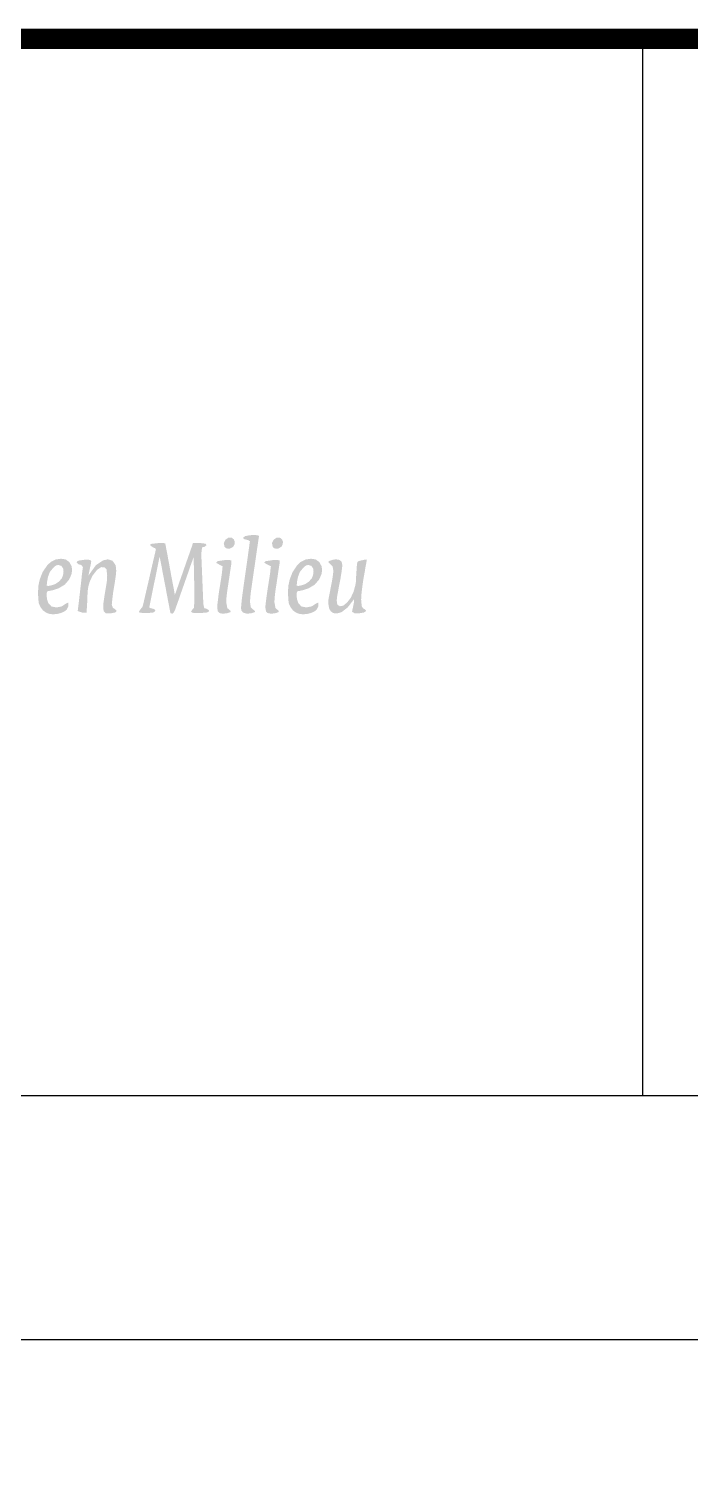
# Model space of a CAD drawing. Extents: x -170 to 15, y -9 to 70.
# Drawn here: x -90.1 to -73.82, y 35 to 70.25 of the extents above; entities that cross this region are included whole.
import ezdxf

# ---------------------------------------------------------------- set-up
doc = ezdxf.new("R2010")
doc.units = 0
doc.header["$MEASUREMENT"] = 0
doc.layers.add('TO-XX-STEMPEL', color=7, linetype='CONTINUOUS')
doc.layers.add('TO-XX-STEMPEL @ 1', color=7, linetype='CONTINUOUS')

# ---------------------------------------------------------------- blocks, each defined once
blk = doc.blocks.new('RIJKSLOGO-GROOT1')
at = {"layer": 'TO-XX-STEMPEL @ 1', "linetype": 'Continuous', "lineweight": 0}
h = blk.add_hatch(color=256, dxfattribs=at)
h.paths.add_polyline_path([(84.674, -12.527), (84.667, -12.486), (84.66, -12.451), (84.649, -12.412), (84.555, -12.402), (84.465, -12.409), (84.402, -12.416), (84.314, -12.426), (84.287, -12.438), (84.284, -12.465), (84.354, -12.514), (84.405, -12.535), (84.423, -12.561), (84.395, -12.681), (84.367, -12.799), (84.346, -12.89), (84.325, -12.981), (84.304, -13.071), (84.283, -13.162), (84.263, -13.252), (84.242, -13.343), (84.221, -13.434), (84.2, -13.524), (84.179, -13.615), (84.158, -13.705), (84.137, -13.796), (84.116, -13.887), (84.096, -13.97), (84.043, -14.038), (84.006, -14.093), (84.012, -14.113), (84.037, -14.117), (84.074, -14.124), (84.2, -14.131), (84.364, -14.114), (84.409, -14.075), (84.396, -14.042), (84.369, -14.028), (84.303, -14.011), (84.257, -13.994), (84.262, -13.978), (84.27, -13.943), (84.276, -13.908), (84.283, -13.873), (84.29, -13.838), (84.297, -13.803), (84.304, -13.768), (84.311, -13.733), (84.318, -13.699), (84.325, -13.664), (84.332, -13.629), (84.339, -13.594), (84.346, -13.559), (84.353, -13.524), (84.36, -13.489), (84.367, -13.455), (84.374, -13.42), (84.381, -13.385), (84.395, -13.322), (84.409, -13.259), (84.416, -13.224), (84.423, -13.19), (84.43, -13.155), (84.437, -13.12), (84.444, -13.085), (84.451, -13.05), (84.458, -13.015), (84.465, -12.981), (84.472, -12.946), (84.479, -12.911), (84.486, -12.876), (84.493, -12.841), (84.5, -12.806), (84.507, -12.77), (84.514, -12.741), (84.52, -12.77), (84.527, -12.806), (84.534, -12.841), (84.541, -12.876), (84.548, -12.911), (84.555, -12.946), (84.562, -12.981), (84.569, -13.015), (84.576, -13.057), (84.583, -13.099), (84.59, -13.134), (84.597, -13.169), (84.604, -13.204), (84.611, -13.238), (84.618, -13.28), (84.625, -13.322), (84.632, -13.357), (84.639, -13.392), (84.646, -13.427), (84.653, -13.462), (84.66, -13.496), (84.667, -13.531), (84.674, -13.573), (84.681, -13.615), (84.688, -13.65), (84.695, -13.685), (84.702, -13.719), (84.709, -13.754), (84.716, -13.796), (84.723, -13.838), (84.73, -13.873), (84.737, -13.908), (84.744, -13.943), (84.751, -13.977), (84.757, -14.012), (84.764, -14.047), (84.771, -14.088), (84.782, -14.133), (84.825, -14.144), (84.86, -14.119), (84.89, -14.06), (84.924, -13.964), (84.974, -13.824), (85.022, -13.685), (85.071, -13.545), (85.12, -13.406), (85.169, -13.266), (85.218, -13.127), (85.266, -12.987), (85.317, -12.845), (85.336, -12.793), (85.352, -12.755), (85.357, -13.049), (85.364, -13.35), (85.371, -13.664), (85.361, -13.995), (85.319, -14.044), (85.288, -14.09), (85.32, -14.122), (85.489, -14.131), (85.682, -14.114), (85.721, -14.094), (85.733, -14.067), (85.679, -14.026), (85.611, -14.007), (85.594, -13.929), (85.587, -13.852), (85.58, -13.685), (85.573, -13.517), (85.566, -13.343), (85.559, -13.169), (85.552, -13.001), (85.545, -12.834), (85.538, -12.67), (85.559, -12.513), (85.621, -12.497), (85.663, -12.465), (85.653, -12.426), (85.594, -12.416), (85.538, -12.409), (85.433, -12.402), (85.335, -12.403), (85.301, -12.508), (85.26, -12.625), (85.211, -12.764), (85.162, -12.904), (85.106, -13.064), (85.05, -13.225), (85.001, -13.364), (84.952, -13.504), (84.919, -13.598), (84.888, -13.68), (84.883, -13.651), (84.876, -13.615), (84.869, -13.573), (84.862, -13.531), (84.855, -13.496), (84.848, -13.462), (84.841, -13.427), (84.834, -13.392), (84.827, -13.35), (84.82, -13.308), (84.813, -13.273), (84.806, -13.238), (84.799, -13.204), (84.792, -13.169), (84.785, -13.127), (84.778, -13.085), (84.771, -13.05), (84.764, -13.015), (84.757, -12.974), (84.751, -12.932), (84.744, -12.897), (84.737, -12.862), (84.73, -12.827), (84.723, -12.792), (84.716, -12.75), (84.709, -12.709), (84.702, -12.674), (84.695, -12.639), (84.688, -12.604), (84.681, -12.569)])
h.paths.add_polyline_path([(86.362, -12.375), (86.341, -12.319), (86.295, -12.278), (86.207, -12.272), (86.132, -12.325), (86.092, -12.409), (86.11, -12.498), (86.151, -12.537), (86.234, -12.548), (86.324, -12.498), (86.357, -12.438)])
h.paths.add_polyline_path([(87.547, -12.375), (87.526, -12.319), (87.48, -12.278), (87.393, -12.272), (87.317, -12.325), (87.277, -12.409), (87.295, -12.498), (87.336, -12.537), (87.419, -12.548), (87.509, -12.498), (87.542, -12.438)])
h.paths.add_polyline_path([(86.946, -12.311), (86.954, -12.262), (86.959, -12.237), (86.934, -12.216), (86.828, -12.207), (86.737, -12.214), (86.693, -12.221), (86.612, -12.237), (86.57, -12.275), (86.586, -12.307), (86.628, -12.318), (86.692, -12.335), (86.737, -12.367), (86.73, -12.388), (86.723, -12.444), (86.716, -12.499), (86.709, -12.548), (86.702, -12.597), (86.695, -12.646), (86.688, -12.695), (86.682, -12.743), (86.675, -12.792), (86.668, -12.841), (86.661, -12.89), (86.654, -12.939), (86.647, -12.987), (86.64, -13.036), (86.633, -13.085), (86.626, -13.134), (86.619, -13.183), (86.612, -13.231), (86.605, -13.28), (86.598, -13.329), (86.591, -13.378), (86.584, -13.427), (86.577, -13.475), (86.57, -13.531), (86.563, -13.587), (86.556, -13.636), (86.549, -13.685), (86.542, -13.74), (86.535, -13.796), (86.528, -13.873), (86.521, -13.949), (86.514, -13.998), (86.527, -14.065), (86.566, -14.117), (86.664, -14.145), (86.787, -14.13), (86.854, -14.105), (86.862, -14.081), (86.817, -14.044), (86.755, -13.986), (86.737, -13.849), (86.744, -13.74), (86.751, -13.678), (86.758, -13.615), (86.765, -13.566), (86.772, -13.517), (86.779, -13.468), (86.786, -13.42), (86.793, -13.371), (86.8, -13.322), (86.807, -13.273), (86.814, -13.224), (86.821, -13.176), (86.828, -13.127), (86.835, -13.078), (86.842, -13.029), (86.849, -12.981), (86.856, -12.932), (86.863, -12.883), (86.87, -12.834), (86.877, -12.785), (86.884, -12.737), (86.891, -12.688), (86.898, -12.639), (86.905, -12.59), (86.912, -12.541), (86.919, -12.499), (86.925, -12.458), (86.932, -12.409), (86.939, -12.36)])
h.paths.add_polyline_path([(86.228, -13.252), (86.235, -13.204), (86.242, -13.155), (86.249, -13.106), (86.256, -13.057), (86.263, -13.015), (86.268, -12.976), (86.281, -12.905), (86.28, -12.83), (86.152, -12.82), (85.939, -12.852), (85.901, -12.89), (85.986, -12.939), (86.068, -12.98), (86.061, -13.001), (86.054, -13.071), (86.047, -13.141), (86.04, -13.19), (86.033, -13.238), (86.026, -13.28), (86.019, -13.322), (86.012, -13.371), (86.005, -13.42), (85.998, -13.462), (85.991, -13.503), (85.984, -13.545), (85.977, -13.587), (85.97, -13.636), (85.963, -13.685), (85.957, -13.74), (85.95, -13.796), (85.943, -13.852), (85.936, -13.908), (85.929, -13.989), (85.946, -14.088), (85.988, -14.129), (86.072, -14.145), (86.187, -14.13), (86.254, -14.105), (86.262, -14.077), (86.233, -14.053), (86.179, -14.007), (86.152, -13.86), (86.159, -13.74), (86.166, -13.678), (86.173, -13.615), (86.18, -13.566), (86.187, -13.517), (86.194, -13.475), (86.201, -13.434), (86.207, -13.385), (86.214, -13.336), (86.221, -13.294)])
h.paths.add_polyline_path([(87.427, -13.155), (87.434, -13.106), (87.441, -13.057), (87.448, -13.015), (87.453, -12.976), (87.466, -12.905), (87.465, -12.83), (87.337, -12.82), (87.124, -12.852), (87.086, -12.89), (87.171, -12.939), (87.253, -12.98), (87.246, -13.001), (87.239, -13.071), (87.232, -13.141), (87.225, -13.19), (87.218, -13.238), (87.211, -13.28), (87.204, -13.322), (87.197, -13.371), (87.19, -13.42), (87.183, -13.462), (87.176, -13.503), (87.169, -13.545), (87.163, -13.587), (87.156, -13.636), (87.149, -13.685), (87.142, -13.74), (87.135, -13.796), (87.128, -13.852), (87.121, -13.908), (87.114, -13.989), (87.131, -14.088), (87.173, -14.129), (87.257, -14.145), (87.372, -14.13), (87.439, -14.105), (87.447, -14.077), (87.418, -14.053), (87.364, -14.007), (87.337, -13.86), (87.344, -13.74), (87.351, -13.678), (87.358, -13.615), (87.365, -13.566), (87.372, -13.517), (87.379, -13.475), (87.386, -13.434), (87.393, -13.385), (87.4, -13.336), (87.406, -13.294), (87.413, -13.252), (87.42, -13.204)])
h.paths.add_polyline_path([(88.51, -13.078), (88.499, -12.98), (88.441, -12.874), (88.35, -12.809), (88.236, -12.792), (88.103, -12.812), (87.986, -12.869), (87.891, -12.963), (87.783, -13.123), (87.713, -13.304), (87.685, -13.434), (87.678, -13.475), (87.671, -13.657), (87.687, -13.882), (87.732, -13.981), (87.793, -14.064), (87.873, -14.12), (87.94, -14.145), (87.961, -14.152), (88.044, -14.159), (88.131, -14.152), (88.166, -14.145), (88.241, -14.127), (88.323, -14.087), (88.374, -14.048), (88.42, -13.961), (88.415, -13.873), (88.367, -13.891), (88.253, -13.965), (88.122, -13.991), (88.001, -13.966), (87.927, -13.889), (87.893, -13.789), (87.881, -13.674), (87.891, -13.608), (87.919, -13.587), (87.962, -13.582), (88.029, -13.568), (88.182, -13.518), (88.33, -13.429), (88.431, -13.31), (88.492, -13.186)])
h.paths.add_polyline_path([(88.299, -13.113), (88.292, -13.169), (88.285, -13.203), (88.258, -13.271), (88.183, -13.358), (88.089, -13.418), (87.997, -13.448), (87.964, -13.455), (87.922, -13.462), (87.886, -13.455), (87.887, -13.426), (87.894, -13.359), (87.917, -13.237), (87.966, -13.112), (88.055, -13.005), (88.116, -12.956), (88.17, -12.946), (88.247, -12.968), (88.29, -13.034)], flags=16)
h.paths.add_polyline_path([(89.477, -13.671), (89.484, -13.608), (89.491, -13.545), (89.498, -13.489), (89.505, -13.434), (89.512, -13.385), (89.519, -13.336), (89.526, -13.294), (89.533, -13.252), (89.54, -13.218), (89.547, -13.183), (89.554, -13.141), (89.561, -13.099), (89.568, -13.057), (89.574, -13.015), (89.581, -12.981), (89.588, -12.946), (89.595, -12.904), (89.603, -12.861), (89.608, -12.828), (89.6, -12.809), (89.518, -12.824), (89.408, -12.851), (89.377, -12.872), (89.372, -12.911), (89.365, -12.96), (89.358, -13.064), (89.351, -13.169), (89.344, -13.273), (89.34, -13.375), (89.327, -13.446), (89.285, -13.601), (89.216, -13.752), (89.123, -13.871), (89.031, -13.946), (88.947, -13.962), (88.884, -13.921), (88.87, -13.823), (88.877, -13.74), (88.884, -13.699), (88.891, -13.657), (88.898, -13.622), (88.905, -13.587), (88.912, -13.545), (88.919, -13.503), (88.926, -13.468), (88.933, -13.434), (88.94, -13.399), (88.947, -13.364), (88.954, -13.329), (88.961, -13.294), (88.968, -13.245), (88.975, -13.197), (88.982, -13.155), (88.989, -13.113), (88.996, -13.057), (89.003, -13.001), (89.01, -12.957), (88.992, -12.869), (88.937, -12.821), (88.858, -12.807), (88.786, -12.814), (88.712, -12.838), (88.67, -12.856), (88.662, -12.876), (88.707, -12.92), (88.769, -12.979), (88.787, -13.088), (88.78, -13.169), (88.773, -13.218), (88.766, -13.266), (88.759, -13.308), (88.752, -13.35), (88.745, -13.385), (88.738, -13.42), (88.731, -13.455), (88.724, -13.489), (88.717, -13.531), (88.71, -13.573), (88.703, -13.608), (88.696, -13.643), (88.689, -13.678), (88.682, -13.712), (88.675, -13.747), (88.668, -13.782), (88.661, -13.884), (88.686, -14.027), (88.729, -14.089), (88.782, -14.129), (88.878, -14.139), (88.993, -14.104), (89.142, -13.987), (89.265, -13.827), (89.293, -13.789), (89.296, -13.852), (89.289, -13.887), (89.282, -13.922), (89.275, -13.956), (89.268, -13.991), (89.261, -14.026), (89.253, -14.061), (89.247, -14.097), (89.314, -14.136), (89.386, -14.138), (89.442, -14.131), (89.543, -14.114), (89.595, -14.076), (89.561, -14.033), (89.519, -14.012), (89.485, -13.961), (89.47, -13.798)])
h = blk.add_hatch(color=256, dxfattribs=at)
h.paths.add_polyline_path([(82.293, -12.874), (82.202, -12.809), (82.088, -12.792), (81.954, -12.812), (81.838, -12.869), (81.743, -12.963), (81.635, -13.123), (81.565, -13.304), (81.537, -13.434), (81.53, -13.475), (81.523, -13.657), (81.539, -13.882), (81.584, -13.981), (81.645, -14.064), (81.725, -14.12), (81.791, -14.145), (81.813, -14.152), (81.896, -14.159), (81.983, -14.152), (82.018, -14.145), (82.092, -14.127), (82.174, -14.087), (82.226, -14.048), (82.272, -13.961), (82.266, -13.873), (82.219, -13.891), (82.105, -13.965), (81.974, -13.991), (81.853, -13.966), (81.778, -13.889), (81.745, -13.789), (81.733, -13.674), (81.742, -13.608), (81.771, -13.587), (81.813, -13.582), (81.88, -13.568), (82.034, -13.518), (82.182, -13.429), (82.283, -13.31), (82.343, -13.186), (82.361, -13.078), (82.351, -12.98)])
h.paths.add_polyline_path([(82.142, -13.034), (82.15, -13.113), (82.143, -13.169), (82.136, -13.203), (82.11, -13.271), (82.035, -13.358), (81.941, -13.418), (81.849, -13.448), (81.816, -13.455), (81.773, -13.462), (81.737, -13.455), (81.739, -13.426), (81.746, -13.359), (81.769, -13.237), (81.817, -13.112), (81.907, -13.005), (81.968, -12.956), (82.022, -12.946), (82.098, -12.968)], flags=16)
h.paths.add_polyline_path([(83.433, -12.952), (83.357, -12.844), (83.241, -12.806), (83.125, -12.833), (82.949, -12.949), (82.803, -13.149), (82.768, -13.206), (82.771, -13.169), (82.778, -13.134), (82.785, -13.099), (82.792, -13.064), (82.799, -13.029), (82.806, -12.994), (82.82, -12.932), (82.833, -12.861), (82.818, -12.831), (82.771, -12.817), (82.706, -12.815), (82.645, -12.82), (82.53, -12.837), (82.484, -12.857), (82.472, -12.883), (82.517, -12.929), (82.583, -12.946), (82.628, -12.996), (82.617, -13.071), (82.61, -13.127), (82.603, -13.183), (82.596, -13.245), (82.59, -13.308), (82.583, -13.371), (82.576, -13.434), (82.569, -13.489), (82.562, -13.545), (82.555, -13.608), (82.548, -13.671), (82.541, -13.733), (82.534, -13.796), (82.527, -13.852), (82.52, -13.908), (82.513, -13.97), (82.505, -14.034), (82.499, -14.079), (82.611, -14.117), (82.722, -14.116), (82.722, -14.036), (82.729, -13.949), (82.736, -13.775), (82.743, -13.601), (82.75, -13.552), (82.757, -13.503), (82.764, -13.468), (82.789, -13.372), (82.861, -13.214), (82.973, -13.067), (83.077, -12.999), (83.155, -13.002), (83.207, -13.051), (83.224, -13.206), (83.217, -13.336), (83.21, -13.385), (83.203, -13.434), (83.196, -13.475), (83.189, -13.517), (83.182, -13.559), (83.175, -13.601), (83.168, -13.643), (83.161, -13.685), (83.154, -13.733), (83.147, -13.782), (83.14, -13.831), (83.133, -13.88), (83.126, -13.975), (83.137, -14.083), (83.19, -14.135), (83.297, -14.138), (83.423, -14.114), (83.46, -14.075), (83.419, -14.033), (83.366, -14.001), (83.337, -13.93), (83.342, -13.866), (83.349, -13.803), (83.356, -13.74), (83.363, -13.685), (83.37, -13.629), (83.377, -13.587), (83.384, -13.545), (83.391, -13.503), (83.398, -13.462), (83.405, -13.42), (83.412, -13.378), (83.419, -13.329), (83.426, -13.28), (83.433, -13.231), (83.44, -13.183), (83.447, -13.083)])

msp = doc.modelspace()

# ---------------------------------------------------------------- linework, layer by layer
at = {"layer": 'TO-XX-STEMPEL'}
for p, q in [((-75, 70), (-75, 44)), ((-170, 44), (0, 44)), ((-170, 38), (-37.5, 38))]:
    msp.add_line(p, q, dxfattribs=at)
at = {"layer": 'TO-XX-STEMPEL', "const_width": 0.5}
msp.add_lwpolyline([(0, 0), (0, 70), (-170, 70), (-170, 0), (0, 0)], dxfattribs=at)

# ---------------------------------------------------------------- block references
at = {"layer": 'TO-XX-STEMPEL'}
msp.add_blockref('RIJKSLOGO-GROOT1', (-171.389, 70), dxfattribs=at)

doc.saveas('drawing.dxf')
